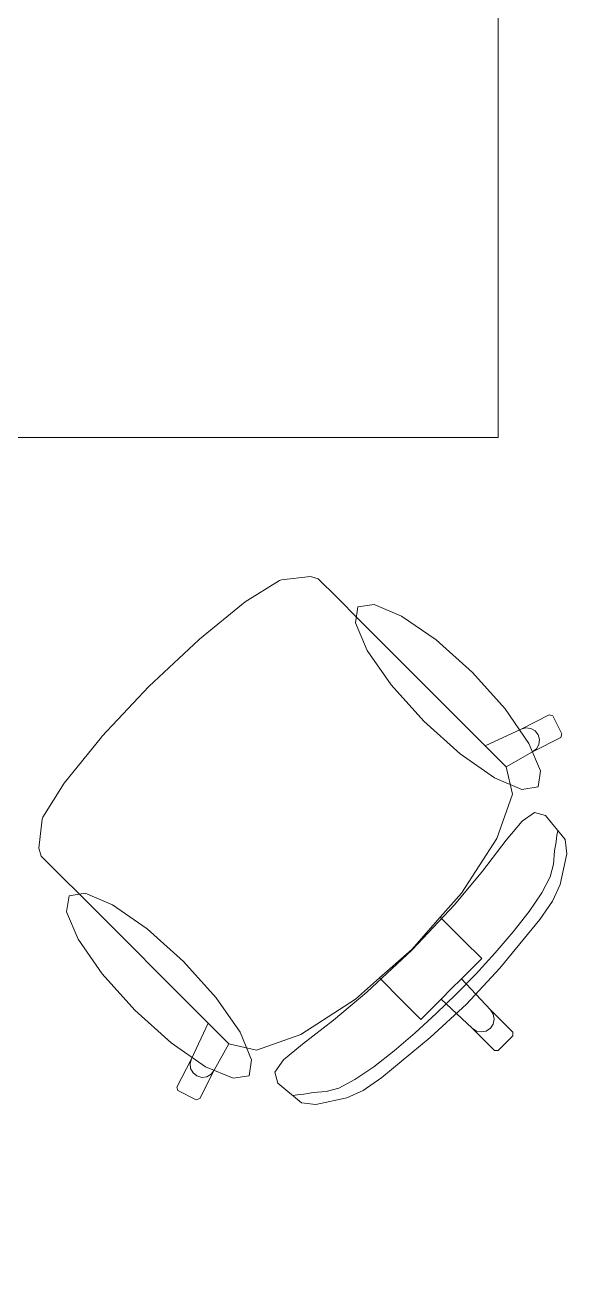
# Model space of a CAD drawing. Header units: inches. Extents: x -38 to 5698, y -33 to 92.
# Drawn here: x 103.988 to 104.622, y 24.428 to 25.898 of the extents above; entities that cross this region are included whole.
import ezdxf

# ---------------------------------------------------------------- set-up
doc = ezdxf.new("R2010")
doc.units = ezdxf.units.IN
doc.header["$MEASUREMENT"] = 0
doc.layers.add('Interior - Mobiliario', color=7, linetype='Continuous')

msp = doc.modelspace()

# ---------------------------------------------------------------- linework, layer by layer
at = {"layer": 'Interior - Mobiliario', "color": 175, "linetype": 'Continuous', "lineweight": 13}
for p, q in [((104.2455, 25.2237), (104.2855, 25.2486)), ((104.2855, 25.2486), (104.2877, 25.2495)), ((104.2877, 25.2495), (104.3216, 25.2535)), ((104.3216, 25.2535), (104.3309, 25.2506)), ((104.3309, 25.2506), (104.3528, 25.2287)), ((104.1918, 25.1801), (104.2455, 25.2237)), ((104.3528, 25.2287), (104.3783, 25.2031)), ((104.3783, 25.2031), (104.5262, 25.0553)), ((104.1327, 25.1246), (104.191, 25.1794)), ((104.191, 25.1794), (104.1918, 25.1801)), ((104.1327, 25.1246), (104.0778, 25.0662)), ((104.568, 25.0749), (104.6011, 25.0918)), ((104.6011, 25.0918), (104.6051, 25.0906)), ((104.6051, 25.0906), (104.6159, 25.0692)), ((104.5262, 25.0553), (104.568, 25.0749)), ((104.568, 25.0749), (104.5736, 25.0765)), ((104.5736, 25.0765), (104.5794, 25.0758)), ((104.5794, 25.0758), (104.5845, 25.073)), ((104.5845, 25.073), (104.5881, 25.0684)), ((104.5881, 25.0684), (104.5897, 25.0628)), ((104.6159, 25.0692), (104.6146, 25.0651)), ((104.0771, 25.0654), (104.0336, 25.0117)), ((104.0778, 25.0662), (104.0771, 25.0654)), ((104.5504, 25.0311), (104.5262, 25.0553)), ((104.6146, 25.0651), (104.5815, 25.0482)), ((104.589, 25.0569), (104.5861, 25.0518)), ((104.5897, 25.0628), (104.589, 25.0569)), ((104.5815, 25.0482), (104.5505, 25.0308)), ((104.5861, 25.0518), (104.5815, 25.0482)), ((104.5504, 25.0311), (104.5505, 25.0308)), ((104.5505, 25.0308), (104.5579, 24.9989)), ((104.0336, 25.0117), (104.0087, 24.9717)), ((104.5579, 24.9989), (104.5396, 24.9469)), ((104.0078, 24.9696), (104.0038, 24.9357)), ((104.0087, 24.9717), (104.0078, 24.9696)), ((104.5507, 24.9449), (104.5693, 24.9672)), ((104.5693, 24.9672), (104.5837, 24.9772)), ((104.5837, 24.9772), (104.5966, 24.9738)), ((104.5966, 24.9738), (104.6198, 24.9459)), ((104.6093, 24.9431), (104.6101, 24.9512)), ((104.6101, 24.9512), (104.6109, 24.9557)), ((104.0038, 24.9357), (104.0066, 24.9264)), ((104.5396, 24.9469), (104.4982, 24.8831)), ((104.5228, 24.9087), (104.5507, 24.9449)), ((104.6073, 24.9324), (104.6093, 24.9431)), ((104.6198, 24.9459), (104.6216, 24.9291)), ((104.0066, 24.9264), (104.0286, 24.9044)), ((104.6061, 24.917), (104.6073, 24.9324)), ((104.6216, 24.9291), (104.6139, 24.893)), ((104.4901, 24.8694), (104.5228, 24.9087)), ((104.6022, 24.9022), (104.6061, 24.917)), ((104.0286, 24.9044), (104.0541, 24.8789)), ((104.5923, 24.8834), (104.6022, 24.9022)), ((104.6139, 24.893), (104.6049, 24.8738)), ((104.0541, 24.8789), (104.202, 24.731)), ((104.4982, 24.8831), (104.4735, 24.855)), ((104.5774, 24.8616), (104.5923, 24.8834)), ((104.4406, 24.8166), (104.4901, 24.8694)), ((104.6049, 24.8738), (104.59, 24.8521)), ((104.4735, 24.855), (104.4401, 24.8171)), ((104.4735, 24.855), (104.5008, 24.8276)), ((104.59, 24.8521), (104.5432, 24.7954)), ((104.5588, 24.8378), (104.5774, 24.8616)), ((104.5377, 24.813), (104.5588, 24.8378)), ((104.5008, 24.8276), (104.522, 24.8064)), ((104.4406, 24.8166), (104.3878, 24.7672)), ((104.4023, 24.7838), (104.4401, 24.8171)), ((104.522, 24.8064), (104.4983, 24.7828)), ((104.5151, 24.7884), (104.5377, 24.813)), ((104.4923, 24.7649), (104.5151, 24.7884)), ((104.5432, 24.7954), (104.5041, 24.7532)), ((104.3742, 24.759), (104.4023, 24.7838)), ((104.4023, 24.7838), (104.4297, 24.7564)), ((104.4983, 24.7828), (104.4864, 24.7709)), ((104.4983, 24.7828), (104.5323, 24.7463)), ((104.3103, 24.7177), (104.3742, 24.759)), ((104.3878, 24.7672), (104.3485, 24.7345)), ((104.4508, 24.7353), (104.4745, 24.7589)), ((104.4923, 24.7649), (104.4689, 24.7421)), ((104.4745, 24.7589), (104.4864, 24.7709)), ((104.4745, 24.7589), (104.511, 24.7249)), ((104.4297, 24.7564), (104.4508, 24.7353)), ((104.4619, 24.7141), (104.5041, 24.7532)), ((104.5323, 24.7463), (104.5356, 24.7414)), ((104.5323, 24.7463), (104.5584, 24.7202)), ((104.202, 24.731), (104.1824, 24.6893)), ((104.2262, 24.7068), (104.202, 24.731)), ((104.3485, 24.7345), (104.3124, 24.7065)), ((104.4689, 24.7421), (104.4442, 24.7196)), ((104.5355, 24.7299), (104.5322, 24.725)), ((104.5367, 24.7357), (104.5355, 24.7299)), ((104.5356, 24.7414), (104.5367, 24.7357)), ((104.2584, 24.6993), (104.3103, 24.7177)), ((104.4442, 24.7196), (104.4195, 24.6984)), ((104.511, 24.7249), (104.5158, 24.7217)), ((104.511, 24.7249), (104.5371, 24.6988)), ((104.5158, 24.7217), (104.5216, 24.7206)), ((104.5216, 24.7206), (104.5273, 24.7217)), ((104.5273, 24.7217), (104.5322, 24.725)), ((104.5584, 24.7159), (104.5499, 24.7074)), ((104.5584, 24.7202), (104.5584, 24.7159)), ((104.2091, 24.6758), (104.2264, 24.7068)), ((104.2262, 24.7068), (104.2264, 24.7068)), ((104.2264, 24.7068), (104.2584, 24.6993)), ((104.3124, 24.7065), (104.2901, 24.6879)), ((104.4052, 24.6672), (104.4619, 24.7141)), ((104.5413, 24.6989), (104.5499, 24.7074)), ((104.1824, 24.6893), (104.1654, 24.6562)), ((104.1824, 24.6893), (104.1808, 24.6836)), ((104.2901, 24.6879), (104.2801, 24.6736)), ((104.4195, 24.6984), (104.3957, 24.6798)), ((104.5371, 24.6988), (104.5413, 24.6989)), ((104.1808, 24.6836), (104.1814, 24.6778)), ((104.1814, 24.6778), (104.1843, 24.6727)), ((104.1843, 24.6727), (104.1889, 24.6691)), ((104.1921, 24.6427), (104.2091, 24.6758)), ((104.2003, 24.6683), (104.2054, 24.6711)), ((104.2054, 24.6711), (104.2091, 24.6758)), ((104.2801, 24.6736), (104.2835, 24.6607)), ((104.3957, 24.6798), (104.3738, 24.665)), ((104.1654, 24.6562), (104.1667, 24.6521)), ((104.1889, 24.6691), (104.1945, 24.6675)), ((104.1945, 24.6675), (104.2003, 24.6683)), ((104.2835, 24.6607), (104.3113, 24.6375)), ((104.3738, 24.665), (104.355, 24.655)), ((104.3835, 24.6523), (104.4052, 24.6672)), ((104.1667, 24.6521), (104.1881, 24.6413)), ((104.1881, 24.6413), (104.1921, 24.6427)), ((104.306, 24.6471), (104.3015, 24.6463)), ((104.3141, 24.6479), (104.306, 24.6471)), ((104.3248, 24.6499), (104.3141, 24.6479)), ((104.3402, 24.6511), (104.3248, 24.6499)), ((104.3281, 24.6356), (104.3642, 24.6434)), ((104.355, 24.655), (104.3402, 24.6511)), ((104.3642, 24.6434), (104.3835, 24.6523)), ((104.3113, 24.6375), (104.3281, 24.6356))]:
    msp.add_line(p, q, dxfattribs=at)
at = {"layer": 'Interior - Mobiliario', "color": 175, "linetype": 'Continuous', "lineweight": 13, "flags": 128}
for points in [[(103.2413, 25.916), (103.2413, 24.416), (103.8413, 24.416), (103.8413, 25.416), (104.5413, 25.416), (104.5413, 25.916)], [(104.5111, 25.1411), (104.5493, 25.0986), (104.5773, 25.0582), (104.5909, 25.0262), (104.588, 25.0072), (104.5691, 25.0044), (104.537, 25.018), (104.4967, 25.046), (104.4542, 25.0841), (104.416, 25.1266), (104.388, 25.167), (104.3744, 25.1991), (104.3773, 25.218), (104.3962, 25.2208), (104.4283, 25.2072), (104.4686, 25.1792)], [(104.1162, 24.7461), (104.1587, 24.708), (104.199, 24.68), (104.2311, 24.6664), (104.25, 24.6692), (104.2529, 24.6881), (104.2393, 24.7202), (104.2113, 24.7606), (104.1731, 24.8031), (104.1306, 24.8412), (104.0903, 24.8692), (104.0582, 24.8828), (104.0393, 24.88), (104.0364, 24.8611), (104.05, 24.829), (104.078, 24.7886)]]:
    msp.add_lwpolyline(points, close=True, dxfattribs=at)

doc.saveas('drawing.dxf')
